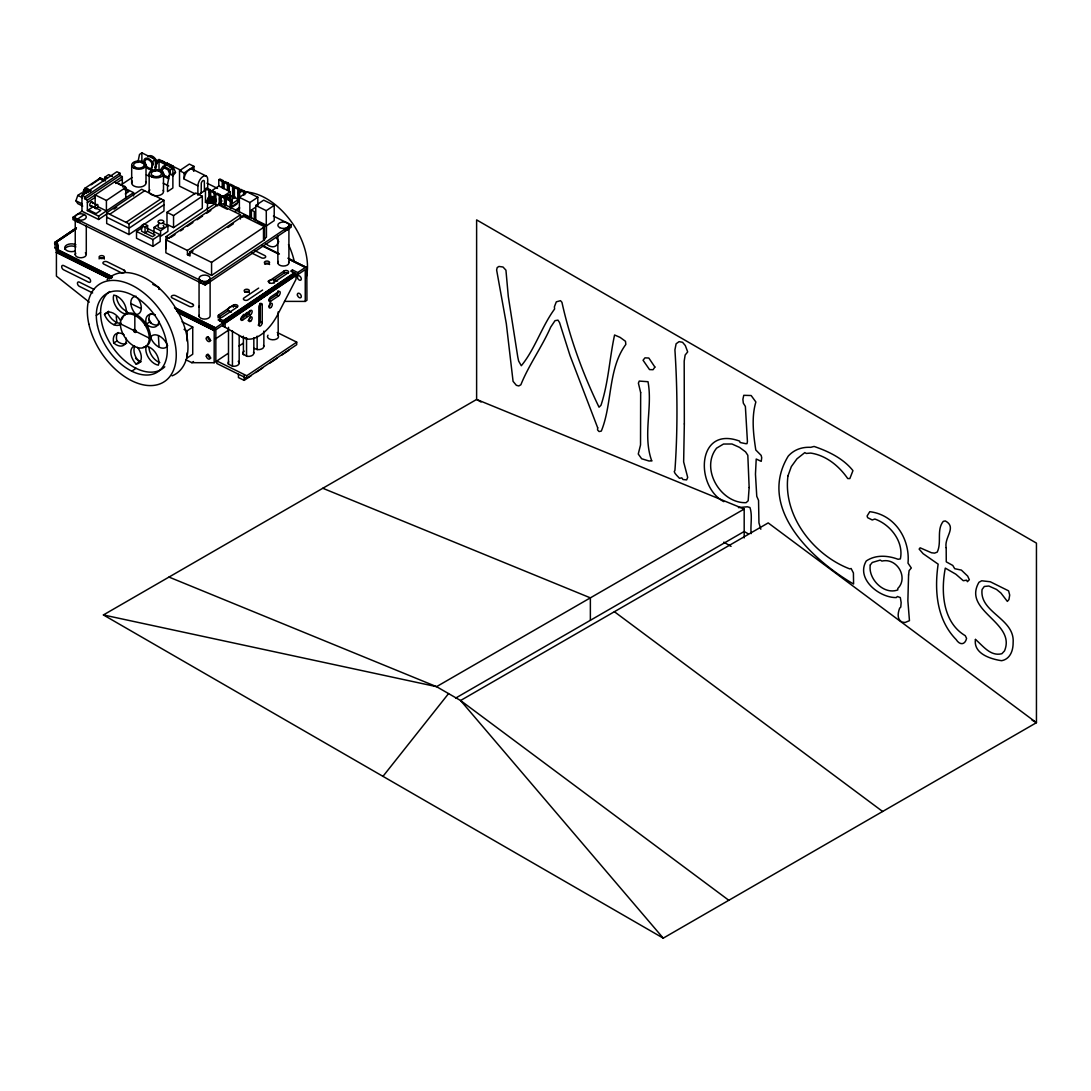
<?xml version="1.0" encoding="UTF-8"?>
<svg xmlns="http://www.w3.org/2000/svg" width="1091" height="1091" viewBox="0 0 1091 1091"><rect width="100%" height="100%" fill="white"/><g stroke="black" fill="none" stroke-linecap="round" stroke-linejoin="round"><path stroke-width="1.5" d="M57.605 252.171L55.109 247.889L55.123 242.666L75.538 228.837M57.932 250.344A16.229 9.369 0.1 0 0 58.259 248.625L58.028 246.893A16.229 9.369 0.1 0 0 56.664 244.425C53.473 244.602 54.577 241.043 56.527 242.175A16.229 9.369 0.1 0 1 56.418 250.685L56.418 276.132L89.285 302.166M75.238 254.817L75.238 219.468A5.537 3.205 0 0 0 75.538 220.287M86.284 254.339L86.284 225.714M125.124 188.457L133.579 192.643L98.626 216.168L87.362 210.59L87.362 200.144L122.315 176.619L120.024 175.487L85.071 198.998L87.362 200.144M95.149 205.34L95.149 194.894L106.413 200.471L125.779 187.434L114.514 181.856M273.405 216.073L291.215 224.896L291.202 227.16L205.19 285.051L72.947 219.577L72.947 217.314L81.975 211.245L98.626 219.482L98.626 216.168M106.413 200.471L106.413 210.918L97.972 206.731M122.315 185.47L122.315 176.619M125.779 197.88L125.779 187.434M163.977 200.321L129.024 223.846L129.024 234.538L106.686 223.478L106.686 212.786L141.625 189.261L163.977 200.321L163.977 211.013L129.024 234.538M133.579 195.957L133.579 192.643M134.834 329.591L134.834 315.394L136.075 314.563A12.615 7.814 56.1 0 0 141.162 309.776L141.325 307.976A12.615 7.814 56.1 0 0 137.561 297.925M142.539 227.419L136.525 231.469L136.525 238.247L152.945 246.389L160.172 241.534L160.172 234.742L146.726 228.087M141.571 225.592L141.571 231.237L152.563 236.692L155.113 234.974L147.612 231.251L145.048 232.969L145.048 227.31L147.612 225.592L144.121 223.873L141.571 225.592L145.048 227.31M141.871 162.736L141.871 152.849L155.44 159.559L155.44 171.11M147.612 231.251L147.612 225.592M152.945 246.389L152.945 239.597L160.172 234.742M154.008 233.079L154.008 227.433L158.891 224.132M159.027 171.232L159.027 161.332L172.883 168.191L172.883 187.993L167.509 191.607L167.509 184.393L170.51 169.787L172.883 168.191M167.905 225.755L160.582 230.678L160.582 236.338L167.905 231.401L167.905 225.755L162.654 223.15M166.064 248.666L166.064 236.638L214.313 204.167L217.736 205.858M166.978 212.336L166.978 224.351L173.551 227.61L202.299 208.258L202.299 196.244L195.725 192.984L166.978 212.336L173.551 215.595L202.299 196.244M173.551 227.61L173.551 215.595M197.894 195.234L197.894 185.852L184.134 179.033L184.134 172.964L193.953 166.364L189.343 164.086L179.524 170.687L179.524 186.152L195.071 193.843M187.093 352.939L187.093 358.025L192.725 354.234L192.739 327.082L182.074 321.804M187.093 341.06L187.093 330.887L192.739 327.082M199.053 316.131L199.067 280.782M201.18 193.025L201.276 183.22A2.455 1.296 -63.7 0 1 202.803 180.765A2.455 1.296 -63.7 0 1 204.331 181.161L204.44 190.83M205.19 285.051L205.19 282.787L291.215 224.896M207.74 203.403L205.449 202.271L205.463 188.729L206.581 187.966L210.018 189.67L210.018 195.93M208.886 198.317L208.886 190.42L210.018 189.67M210.113 280.292L210.113 315.64A5.537 3.205 0 0 1 204.29 319.077A5.537 3.205 0 0 1 199.135 315.299M210.658 197.621L210.658 191.307L214.081 192.998L215.213 192.234L211.79 190.543M185.756 359.689L191.811 362.689L214.15 362.73L214.218 330.328L215.623 327.818L223.396 322.568L218.145 319.963L219.837 318.831L223.873 320.986L225.019 322.963L225.087 327.082L223.123 326.114L223.123 322.568M214.081 197.73L214.081 192.998M215.2 198.507L215.213 192.234M215.854 204.931L215.854 193.871L216.986 193.121L220.396 194.812L220.396 204.863M227.951 353.484L216.85 360.957L216.85 363.494L246.743 378.304L296.697 344.688L296.697 342.138L277.25 332.51M218.077 317.836A2.591 1.5 0 0 1 218.65 317.14L218.65 315.013L233.31 305.153A2.591 1.5 0 0 1 236.965 304.989A2.591 1.5 0 0 1 237.252 307.103L222.591 316.963A2.591 1.5 0 0 1 218.936 317.126A2.591 1.5 0 0 1 218.65 315.013M209.295 192.411L218.786 186.016L218.786 179.756L219.918 178.992L223.355 180.697L223.355 188.579M219.264 205.04L219.277 195.562L220.396 194.812M219.837 318.831L219.837 320.945L225.087 323.55M221.05 205.913L221.05 196.448L222.169 195.684L225.592 197.376L225.592 205.763M222.223 187.72L222.223 181.447L223.355 180.697M223.396 322.568L223.396 324.695L215.854 329.768L215.841 361.585L214.15 362.73M223.996 188.593L223.996 182.333L225.128 181.57L228.537 183.261L228.537 191.157M224.46 206.035L224.46 198.139L225.592 197.376M226.232 205.326L226.232 199.026L227.364 198.262L231.442 200.28L231.442 208.176M227.419 190.284L227.419 184.024L228.537 183.261M228.496 364.23L228.496 327.3M229.192 191.17L229.192 184.897L230.324 184.147L233.733 185.838L233.733 198.467M230.31 207.808L230.31 201.03L231.442 200.28M218.786 186.016L230.228 191.675L230.228 195.466L238.411 199.517L238.411 202.094L230.283 207.576M232.628 197.035L231.756 203.362L232.628 197.035L229.083 195.275M232.438 366.194L232.451 330.928M232.601 196.653L232.601 186.588L233.733 185.838M233.31 307.267L233.31 305.153M234.388 197.526L234.388 187.475L235.506 186.711L238.929 188.402L238.929 199.448M238.452 374.281L238.452 377.541L244.193 380.377L251.203 375.659M239.174 362.826L239.174 335.973M239.365 212.609L239.365 197.348L247.289 192.016L257.803 197.226L257.803 205.708M240.415 219.018L240.415 214.777L218.855 204.112L165.873 239.775L165.873 252.785L211.572 275.409L264.567 239.747L264.567 226.737L243.007 216.059L190.025 251.735L190.025 255.976L187.434 254.694L187.434 250.453L240.415 214.777M243.007 216.059L243.007 217.054L240.415 215.773M244.193 380.377L244.193 375.509M246.743 378.304L246.743 375.754L296.697 342.138M257.803 197.226L249.894 202.558L249.88 217.818L243.879 214.845M251.38 218.568L251.38 210.086L255.335 207.413M254.298 220.014L254.298 211.531L251.38 210.086M255.771 220.737L255.771 205.463L263.695 200.144L274.209 205.353L274.209 220.614L266.286 225.946L266.286 210.672L274.209 205.353M258.144 325.091A2.591 1.377 -63.7 0 0 260.272 321.613L260.272 303.789A2.591 1.377 -63.7 0 0 260.204 303.284M262.235 322.581L262.235 304.771A2.591 1.377 -63.7 0 0 260.544 303.789A2.591 1.377 -63.7 0 0 258.853 307.048L258.853 324.859A2.591 1.377 -63.7 0 0 260.544 325.841A2.591 1.377 -63.7 0 0 262.235 322.581L260.272 321.613M269.382 282.992L269.382 280.864L284.042 271.004A2.591 1.5 0 0 1 287.697 270.841A2.591 1.5 0 0 1 287.983 272.955L273.323 282.814A2.591 1.5 0 0 1 269.668 282.978A2.591 1.5 0 0 1 269.382 280.864M274.196 283.115L274.196 279.76L284.042 273.118A2.591 1.5 0 0 1 288.16 273.255M277.864 263.081L277.864 236.161M267.991 335.21A5.537 3.205 0 0 0 272.682 339.792A5.537 3.205 0 0 0 278.219 335.537L278.137 311.931M284.042 273.118L284.042 271.004M288.91 262.604L288.91 227.255A5.537 3.205 0 0 1 285.228 230.515M292.443 272.082L292.443 269.954L297.693 272.559L305.466 267.35L306.816 267.731L306.939 300.27L305.248 301.416L284.492 301.375M292.443 269.954L290.751 271.1L297.693 274.687L297.693 272.559M305.248 301.416L305.248 269.6L297.693 274.687M83.557 194.703L83.543 190.966L85.248 188.075L99.676 178.365L100.945 178.338L101.504 179.579M210.781 203.226C207.767 191.484 221.514 199.203 213.018 203.131C200.021 204.072 212.881 190.229 215.841 201.235M209.717 203.035L212.09 196.816L214.682 197.785L215.895 200.58M208.763 202.667C208.79 200.239 211.149 195.48 214.027 197.362L215.663 199.953M208.013 202.19L209.063 199.271L211.586 197.239L214.109 197.28L215.759 199.68C214.341 205.844 202.149 199.844 210.358 196.68L213.222 198.535L214.872 202.408M158.386 335.578L159.068 335.851A12.615 7.814 56.1 0 1 167.619 345.738A12.615 7.814 56.1 0 1 159.068 347.17L158.386 335.578L157.322 335.155A12.615 7.814 56.1 0 0 150.531 337.283L149.29 338.115L136.102 331.582M112.496 276.746L57.891 249.716L56.923 250.971L56.432 252.512L109.523 278.805M207.495 201.603C207.522 197.948 213.386 195.316 215.322 198.848C214.818 202.108 207.958 202.04 207.904 198.617L208.817 197.512M213.018 196.748C209.104 195.548 215.009 198.112 211.068 197.962C209.636 194.812 215.35 200.853 214.027 202.844M137.848 162.545L139.512 154.445L141.871 152.849M150.735 172.514L153.067 161.154L155.44 159.559M154.99 171.042L156.668 162.927L159.027 161.332M82.739 206.063L77.802 203.622L75.92 200.785L77.802 195.425L81.58 192.875L84.048 194.103M103.55 181.174L104.954 177.137L108.732 174.601L112.441 176.442M207.331 200.321L209.854 196.816L211.218 196.748M215.486 201.862C215.854 198.453 208.899 194.389 208.299 199.148L209.145 198.712M57.373 251.489L56.418 252.798M208.736 197.594L210.863 196.53M165.641 165.723L167.428 163.268L172.828 165.941L175.515 172.296L172.814 175.978M382.968 776.356L448.565 693.59M209.936 196.898C208.054 200.73 215.513 197.553 213.591 197.771L214.3 198.03M85.562 188.552L85.33 188.729A2.387 1.268 -63.7 0 0 83.98 191.43M219.973 205.654L222.905 203.676L266.436 225.237L266.436 237.252L263.504 239.229L264.567 239.747M91.085 184.829L99.608 179.115M81.975 211.245L81.975 195.262L116.914 171.737L120.024 173.278L120.024 175.487M85.071 198.998L85.071 196.803L120.024 173.278M87.362 202.612L95.149 197.362M115.81 183.452L122.315 179.088M121.033 184.938L132.025 177.547M87.362 210.59L93.171 206.676L100.767 210.427L96.076 213.577L88.494 209.827M84.375 214.532L77.161 219.4L77.161 221.65M164.646 165.136L167.428 163.268M125.247 193.939L128.765 191.58L124.21 189.329M54.809 242.379L76.247 227.924M54.618 242.802L76.465 227.883M54.55 243.32L75.838 228.878M57.223 251.216L56.527 242.175L76.056 229.028M170.046 167.809L172.828 165.941M98.626 219.482L107.013 213.836M113.996 209.131L116.792 207.249M109.7 214.286L144.653 190.761M171.342 175.106L175.515 172.296M126.011 222.359L160.95 198.835M163.977 204.74L129.024 228.264L106.686 217.204M198.985 194.498L207.713 188.634L207.713 179.238A7.542 4.009 -63.7 0 0 202.803 176.606A7.542 4.009 -63.7 0 0 197.894 185.852M205.449 202.271L206.581 201.521M219.373 198.985L230.228 191.675M237.797 199.217L237.797 189.166L238.929 188.402M219.373 202.776L222.087 200.949M239.57 197.935L239.57 190.039L240.702 189.289L244.779 191.307L244.779 194.689M170.864 237.402L174.996 234.62M180.506 230.91L183.261 229.055M187.407 226.273L192.916 222.564M197.048 219.782L202.571 216.059M206.704 213.277L210.836 210.495M243.648 195.221L243.648 192.057L244.779 191.307M230.283 204.999L238.411 199.517M238.929 201.03L237.797 201.794L238.411 202.094M232.997 206.663L237.061 203.935M235.506 210.168L239.584 207.426M235.506 211.081L239.584 208.34M96.294 315.435L100.577 312.544M187.434 254.694L193.012 250.93M227.869 227.474L233.447 223.723M120.678 324.095A12.615 7.814 56.1 0 1 114.814 325.077L113.069 324.382A12.615 7.814 56.1 0 1 104.518 314.494L107.682 312.367A12.615 7.814 56.1 0 1 108.609 311.235M124.606 314.89L127.947 312.64M113.75 324.654L116.914 322.527L116.219 316.608M266.436 225.237L263.504 227.214L263.504 239.229M211.572 275.409L211.572 262.399L264.567 226.737M126.242 338.087A12.615 7.814 56.1 0 1 124.647 344.511L123.515 345.397A12.615 7.814 56.1 0 1 113.764 343.065L116.914 340.951A12.615 7.814 56.1 0 0 126.679 343.283M145.048 325.023L149.453 322.063A12.615 7.814 56.1 0 1 150.653 313.608M145.048 347.02A19.052 11.81 56.1 0 0 138.571 317.781A19.052 11.81 56.1 0 0 120.869 328.064A19.052 11.81 56.1 0 0 145.048 347.02L146.289 346.174A12.615 7.814 56.1 0 1 154.704 351.629L156.054 353.511A12.615 7.814 56.1 0 1 158.372 365.158A12.615 7.814 56.1 0 1 148.621 357.834L147.49 355.816A12.615 7.814 56.1 0 1 146.289 346.174M134.575 345.942A12.615 7.814 56.1 0 0 130.975 350.456L130.811 352.257A12.615 7.814 56.1 0 0 136.061 364.053L139.225 361.926A12.615 7.814 56.1 0 0 140.712 361.666M131.779 371.185L136.061 368.294M258.676 288.079L244.016 297.938A2.591 1.5 0 0 0 244.302 300.052A2.591 1.5 0 0 0 247.957 299.889L262.617 290.029M218.65 317.14L228.51 310.499A5.537 3.205 0 0 1 230.515 306.707A5.537 3.205 0 0 1 237.252 306.912M223.382 320.604L294.284 272.873L295.934 275.232L296.002 279.351L277.96 314.113A37.421 19.897 -63.7 0 1 243.129 337.569L241.152 336.587A37.421 19.897 -63.7 0 0 246.239 338.155M223.628 320.781L294.543 273.05M223.873 320.986L294.788 273.255M224.105 321.231L295.02 273.5M224.323 321.49L295.238 273.759M224.514 321.763L295.429 274.032M224.691 322.063L295.593 274.332M224.828 322.363L295.743 274.632M224.937 322.663L295.852 274.932M225.019 322.963L295.934 275.232M225.073 323.263L295.988 275.532M250.18 310.58A2.591 1.377 -63.7 0 1 248.489 313.84L240.593 319.158L242.57 320.127L250.453 314.822A2.591 1.377 -63.7 0 0 252.144 311.562A2.591 1.377 -63.7 0 0 250.453 310.58L242.57 315.885A2.591 1.377 -63.7 0 0 240.879 319.145A2.591 1.377 -63.7 0 0 242.57 320.127M278.028 290.779A2.591 1.377 -63.7 0 1 276.555 294.952L268.672 300.257L270.636 301.239L278.532 295.92A2.591 1.377 -63.7 0 0 280.223 292.661A2.591 1.377 -63.7 0 0 278.532 291.679L270.636 296.997A2.591 1.377 -63.7 0 0 268.945 300.257A2.591 1.377 -63.7 0 0 270.636 301.239M215.554 338.865L228.237 330.328M191.811 362.689L193.502 361.544M239.052 346.011L243.211 343.215M255.826 372.549L262.849 367.831M270.077 362.962L277.087 358.243M281.71 355.12L288.733 350.402M56.418 250.685L57.891 249.716M133.934 331.473L135.734 330.437M481.049 402.02L476.617 399.456L476.617 219.891L1036.45 543.113L1036.45 722.678L663.233 938.151L103.4 614.942L476.617 399.456L744.185 509.047L744.185 537.904M744.185 509.047L436.55 686.662L103.4 614.942M455.602 698.117L744.185 531.494L748.426 533.935M158.686 324.6L157.854 324.927A12.615 7.814 56.1 0 1 149.453 322.063M209.227 197.866L210.195 197.58M224.678 196.162L227.61 195.575M228.824 200.28L231.756 199.694M210.563 196.612L211.79 196.721M210.345 196.966L211.504 196.721L211.913 203.267M738.443 507.601L747.362 506.783L749.967 507.506C752.708 516.111 750.199 525.139 751.167 533.635M253.767 348.261L257.312 349.597A5.537 3.205 0 0 0 263.558 345.397M130.879 303.543L141.271 308.685M231.251 312.231L228.414 310.403M322.8 488.263L590.367 597.854L590.367 620.302M168.982 577.071L436.55 686.662L460.566 700.517L728.815 900.293M218.786 179.756L222.223 181.447M223.996 182.333L227.419 184.024M229.192 184.897L232.601 186.588M234.388 187.475L237.797 189.166M239.57 190.039L243.648 192.057M192.452 169.228L206.213 176.033M239.365 197.348L249.894 202.558M255.771 205.463L266.286 210.672M181.297 170.469L158.972 159.409L155.358 161.836L156.436 161.277A5.537 3.205 0 0 1 163.173 161.495A5.537 3.205 0 0 1 164.564 165.314M206.963 183.179L217.532 188.416M232.642 195.889L235.656 197.389M179.524 170.687L184.134 172.964M205.463 188.729L208.886 190.42M215.854 193.871L219.277 195.562M226.232 199.026L230.31 201.03M221.05 196.448L224.46 198.139M257.271 221.487L264.786 225.196M163.255 176.115L168.655 178.788M221.432 206.376L227.269 209.267M146.399 174.874L149.412 176.374M163.186 183.193L168.723 185.934M262.113 245.407L279.419 254.039M287.888 258.185L306.707 267.554M261.908 245.42L278.6 253.685M288.61 258.717L306.816 267.731M262.904 246.171L278.164 253.821M288.788 259.085L306.885 267.95M291.761 260.681L306.926 268.195M254.83 250.63L264.799 255.567A2.591 1.486 0.1 0 1 265.072 257.667A2.591 1.486 0.1 0 1 261.417 257.817L251.448 252.88M104.954 177.137L107.436 178.365M100.495 178.174L105.309 180.561M100.236 178.188L105.459 180.765M99.963 178.242L104.177 180.329M99.676 178.365L103.863 180.438M99.39 178.529L103.577 180.601M85.534 187.857L91.126 190.625M85.248 188.075L89.435 190.148M84.962 188.348L90.553 191.102M84.689 188.648L90.28 191.416M84.443 188.988L90.021 191.757M84.198 189.357L88.385 191.43M83.993 189.739L88.18 191.811M83.802 190.148L87.989 192.221M83.652 190.557L87.839 192.63M83.543 190.966L86.325 192.343M83.462 191.361L86.257 192.752M83.421 191.757L86.216 193.134M83.421 192.111L86.216 193.502M154.008 227.433L160.582 230.678M166.064 236.638L169.473 238.329M81.975 195.262L85.071 196.803M77.802 195.425L82.739 197.866M91.262 202.094L96.513 204.699M165.873 239.775L187.434 250.453M190.025 251.735L211.572 262.399M276.555 294.952L278.532 295.92M106.686 212.786L129.024 223.846M91.249 205.858L96.513 208.463M75.92 200.785L82.098 203.853M136.525 231.469L152.945 239.597M260.272 303.789L262.235 304.771M72.947 217.314L205.19 282.787M248.489 313.84L250.453 314.822M152.767 284.369L158.468 287.192A2.591 1.5 0 0 1 158.754 289.306M55.109 247.889L57.087 248.857L57.087 243.907L55.123 242.938M174.683 307.539L215.623 327.818M57.673 249.907L112.278 276.95M174.465 307.744L215.404 328.023M57.468 250.139L112.073 277.182M175.774 308.726L215.2 328.255M57.264 250.398L111.868 277.441M175.569 308.985L215.009 328.5M57.087 250.671L111.691 277.714M176.906 310.008L214.818 328.786M56.923 250.971L111.514 278.014M176.742 310.308L214.654 329.073M56.773 251.271L109.85 277.564M176.592 310.608L214.504 329.387M56.65 251.585L109.727 277.878M176.469 310.921L214.381 329.7M56.555 251.912L109.632 278.191M177.888 311.985L214.286 330.014M56.487 252.212L109.564 278.505M177.819 312.299L214.218 330.328M177.765 312.599L214.177 330.628M152.072 313.54L155.127 315.054M184.052 329.373L187.093 330.887M94.112 289.429L79.425 282.146A2.591 1.609 56.1 0 0 77.447 283.292A2.591 1.609 56.1 0 0 79.425 286.387L92.653 292.947M216.85 360.957L246.743 375.754M120.365 323.795L133.566 330.328M723.783 542.159L731.065 546.359M1032.031 720.128L1036.45 722.678L768.2 522.916L460.566 700.517L663.233 938.151M223.123 326.114L243.129 337.569M158.386 346.761L157.322 346.12A12.615 7.814 56.1 0 1 150.531 337.283M277.564 281.055L274.018 279.719A5.537 3.205 0 0 0 267.991 281.478M723.851 501.669C694.735 486.341 696.726 425.19 739.657 441.132L740.066 442.482L745.712 443.682L746.994 443.655L747.43 441.582L745.371 406.425L743.312 403.125L742.889 399.32L743.762 395.31L751.153 395.528L755.872 401.979C751.29 417.389 753.417 434.354 755.79 449.983L761.15 455.383L761.709 457.715L761.232 461.357L756.213 459.025L755.463 474.121L756.759 496.282L758.545 500.401L758.954 522.916L760.836 529.217M614.383 611.71L882.633 811.486M277.564 334.787L278.219 335.537M244.098 351.125A5.537 3.205 0 0 0 243.075 354.275L247.289 356.362A5.537 3.205 0 0 0 253.535 352.148M133.934 329.55L135.734 332.36A1.677 1.036 56.1 0 0 135.161 329.796A1.677 1.036 56.1 0 0 133.607 330.696A1.677 1.036 56.1 0 0 135.734 332.36M170.81 173.824L168.655 168.75L163.255 166.077L160.568 169.76L161.645 172.31M213.018 203.131L211.586 197.239L208.572 197.948L209.063 199.271L211.818 200.035L214.641 198.139L211.586 197.239L207.849 199.176L207.263 209.445M287.601 227.31L287.601 229.574M263.858 331.105L263.858 346.215M257.135 336.137L257.135 349.57M253.835 337.855L253.835 352.966M246.552 312.558L246.552 315.926M246.552 337.746L246.552 356.225M243.416 314.372L243.416 317.726M243.416 336.205L243.429 354.67M208.79 280.36L208.79 282.624M200.976 280.701A5.537 3.205 0 0 0 210.031 278.86A5.537 3.205 0 0 0 202.749 275.259A5.537 3.205 0 0 0 200.976 280.701L200.976 282.964M193.953 166.364L193.953 170.905M163.5 173.414L163.5 191.307M149.167 174.055L149.167 191.948M146.017 164.768L146.017 182.647M131.684 165.396L131.684 183.288M250.18 317.086A2.591 1.377 -63.7 0 1 248.052 320.563M270.132 302.602A2.591 1.377 -63.7 0 1 269.109 306.394M199.121 307.048A2.591 1.5 0 0 1 199.012 306.271M244.779 291.87A2.591 1.5 0 0 1 247.548 291.433A2.591 1.5 0 0 1 249.334 292.743M264.608 264.008A2.591 1.5 0 0 1 267.431 263.19A2.591 1.5 0 0 1 269.545 264.554M99.117 258.935A2.591 1.5 0 0 1 99.322 258.567L99.69 258.24A2.591 1.5 0 0 1 102.472 257.79A2.591 1.5 0 0 1 104.259 259.099M288.61 261.785A5.537 3.205 0 0 1 283.087 266.04A5.537 3.205 0 0 1 278.396 261.458M85.343 252.771A5.537 3.205 0 0 1 81.184 257.762A5.537 3.205 0 0 1 75.77 253.194M75.32 250.971A6.751 3.9 0 0 1 66.292 250.221A6.751 3.9 0 0 1 66.783 244.957A6.751 3.9 0 0 1 75.906 244.793M64.874 249.143A6.751 3.9 0 0 1 75.906 246.907M210.031 281.123A5.537 3.205 0 0 1 205.722 283.66A5.537 3.205 0 0 1 200.008 282.337M79.738 222.373A5.537 3.205 0 0 1 76.193 221.037M210.918 340.487A2.591 1.609 56.1 0 1 208.736 339.246A2.591 1.609 56.1 0 1 208.026 336.669M210.918 358.012A2.591 1.609 56.1 0 1 208.736 356.771A2.591 1.609 56.1 0 1 208.026 354.193M148.717 319.322A8.66 5.373 56.1 0 1 151.117 323.1M164.782 366.781A46.749 28.98 56.1 0 1 113.737 348.738A46.749 28.98 56.1 0 1 109.714 291.502M159.818 362.607A12.615 7.814 56.1 0 1 151.772 355.707L150.653 353.689A12.615 7.814 56.1 0 1 148.976 347.552M139.225 361.926A12.615 7.814 56.1 0 1 133.961 350.143L134.125 348.329A12.615 7.814 56.1 0 1 134.602 346.747M107.109 279.678A58.532 36.289 56 0 1 173.551 304.744A58.532 36.289 56 0 1 172.078 375.863M237.606 192.821A58.532 36.262 56.1 0 1 240.866 192.193M243.798 191.989A58.532 36.262 56.1 0 1 291.392 221.814A58.532 36.262 56.1 0 1 305.985 278.205M288.474 244.629A58.532 36.262 56.1 0 1 294.256 261.363M276.459 237.92A46.749 28.98 56 0 1 278.805 241.847M140.862 361.871A46.749 28.98 56.1 0 1 135.598 358.407M122.11 319.172A19.052 11.81 56.1 0 1 144.871 322.145A19.052 11.81 56.1 0 1 143.303 347.17M136.075 314.563A12.615 7.814 56.1 0 1 130.975 304.73L130.811 302.766A12.615 7.814 56.1 0 1 136.075 296.179M154.908 314.944A12.615 7.814 56.1 0 0 148.621 314.835L147.49 315.735A12.615 7.814 56.1 0 0 146.289 324.191A12.615 7.814 56.1 0 0 154.704 327.055L156.054 326.523A12.615 7.814 56.1 0 0 158.85 321.136M104.518 314.494A12.615 7.814 56.1 0 1 113.069 313.076L114.814 314.113A12.615 7.814 56.1 0 1 120.678 320.89M136.061 364.053A12.615 7.814 56.1 0 0 141.325 357.466L141.162 355.502A12.615 7.814 56.1 0 0 137.561 347.415M113.764 343.065A12.615 7.814 56.1 0 1 116.082 333.723L117.433 333.178A12.615 7.814 56.1 0 1 124.129 334.787M265.795 243.729A12.451 7.719 56.1 0 0 274.155 246.634L275.505 246.089A12.451 7.719 56.1 0 0 278.26 240.729M116.914 340.951A12.615 7.814 56.1 0 1 118.114 332.496M121.237 323.222A12.615 7.814 56.1 0 1 117.978 322.95L116.219 322.254A12.615 7.814 56.1 0 1 107.682 312.367M127.292 311.508A12.615 7.814 56.1 0 1 120.596 306.476L119.246 304.607A12.615 7.814 56.1 0 1 116.451 296.452M145.621 181.597A7.187 4.146 0 0 1 138.462 187.106A7.187 4.146 0 0 1 132.366 181.174M163.105 190.243A7.187 4.146 0 0 1 155.945 195.766A7.187 4.146 0 0 1 149.849 189.834M207.495 210.086A4.323 2.496 0 0 1 207.685 208.176M163.145 225.455A2.946 1.705 0 0 1 163.105 227.746A2.946 1.705 0 0 1 159.15 227.924A2.946 1.705 0 0 1 158.495 225.66M91.644 205.531A2.305 1.227 -63.7 0 1 89.762 205.149A2.305 1.227 -63.7 0 1 91.385 202.012A2.305 1.227 -63.7 0 1 92.708 203.485M118.414 183.82A2.305 1.227 -63.7 0 1 119.915 184.693M122.915 187.175A2.305 1.227 -63.7 0 1 124.729 186.261A2.305 1.227 -63.7 0 1 124.974 188.361M238.22 361.271A5.537 3.205 0 0 1 238.288 364.83A5.537 3.205 0 0 1 232.628 366.221L228.414 364.135A5.537 3.205 0 0 1 228.646 361.694M184.134 179.033A7.542 4.009 -63.7 0 1 188.416 170.264A7.542 4.009 -63.7 0 1 193.748 171.014M229.683 196.939A2.25 1.296 0 0 1 230.351 198.33A2.25 1.296 0 0 1 228.387 199.23M227.242 199.094A2.25 1.296 0 0 1 226.505 197.089M152.099 169.269A6.41 3.969 56.1 0 1 145.212 165.859M143.957 162.9A6.41 3.969 56.1 0 1 147.394 158.195A6.41 3.969 56.1 0 1 153.354 164.836M156.531 166.105A6.41 3.969 56.1 0 1 154.758 167.141M148.103 156.695A6.41 3.969 56.1 0 1 153.586 156.968A6.41 3.969 56.1 0 1 157.186 163.814M152.317 157.295A5.019 3.109 56.1 0 1 155.017 159.832M155.618 160.991A5.019 3.109 56.1 0 1 155.999 162.164M684.33 423.949L683.648 461.916L687.698 477.422L686.634 479.89L682.952 479.522L681.793 477.885L679.461 478.294C678.479 476.917 672.138 471.68 674.92 470.426C677.784 430.55 677.484 389.664 674.92 349.856L676.12 343.774L679.079 341.633L682.543 342.288L685.312 345.547L687.698 351.916L685.148 355.011L684.193 361.08L684.33 423.949M908.571 574.93L907.876 600.814L909.458 620.67L905.148 622.47L902.107 622.143C896.761 619.306 897.825 613.074 899.639 608.192L900.771 607.101L901.152 602.559L900.32 597.568L897.375 596.491L896.338 597.568C879.169 597.895 855.63 578.68 866.268 560.965C875.732 554.528 887.774 555.414 898.057 559.274L900.361 558.892C903.989 541.832 890.57 524.621 874.859 519.03L872.241 519.971L867.659 517.68L867.1 515.988L869.786 511.693C894.797 514.666 910.221 539.022 908.012 563.161L911.312 567.988L909.117 570.607L908.571 574.93M640.662 392.624L640.526 444.951L638.262 454.033L641.644 458.752L649.022 461.002L651.995 460.852L651.518 460.252C642.585 434.818 652.827 407.011 647.999 381.714L639.258 381.073L638.399 383.159L640.662 392.624M946.183 547.696L946.265 561.851L952.784 565.452L954.707 568.697L961.362 570.088L967.676 576.103L969.326 579.716L967.403 581.68L966.585 580.18L963.285 580.712L955.866 574.221L945.297 568.111C940.81 591.486 942.515 622.197 965.276 635.698L966.585 638.426C964.88 645.34 959.63 645.095 956.18 639.599C936.637 619.606 934.278 590.586 938.151 564.142L923.122 553.683L919.14 549.087L920.136 547.818L931.496 552.769L934.592 553.123L937.224 552.114C941.942 542.391 936.31 529.858 943.279 521.348L945.297 520.939C957.298 527.308 943.988 537.222 946.183 547.696M975.436 639.421C973.295 653.686 990.56 659.032 1001.565 660.696A36.085 20.824 60 0 0 1013.13 642.544C1014.916 618.42 979.186 612.556 982.077 589.508L984.3 586.467L988.828 586.017L996.519 589.44L1000.924 593.027L1007.361 601.4L1008.943 599.586L1009.693 595.059L1008.602 590.858L990.273 581.762L981.723 580.78L978.968 582.28C962.057 611.178 1016.457 622.306 1004.511 650.891L1001.865 653.714C990.437 656.646 983.032 645.831 975.436 639.421M597.691 427.822L597.541 429.881L599.054 431.559L601.291 431.109C612.433 404.038 607.796 368.758 625.839 344.429L625.484 341.292L620.07 337.364L614.574 334.992C609.514 358.298 608.505 382.505 600.991 405.266L599.041 407.202C582.962 374.008 569.734 337.924 561.947 302.316L560.501 300.68L556.315 301.839L554.392 306.83L554.596 309.012C541.695 326.564 534.876 349.365 521.307 365.73L518.634 361.039L517.761 356.948L508.297 296.479L505.938 270.173L503.006 267.009L498.955 266.449L497.21 267.554L496.623 269.982L506.319 323.7L513.07 381.345L516.357 385.314L518.784 385.941L520.857 384.782C528.767 364.967 541.995 346.979 550.682 327.123L555.019 320.659L557.965 320.14L559.547 322.568L569.993 355.502L597.691 427.822M749.149 487.527L748.181 500.769L746.094 502.665C720.674 503.619 700.054 468.762 716.582 448.156L723.51 444.037L731.979 443.996L739.493 447.378L745.548 451.838L747.826 455.288L749.149 487.527M787.961 475.881C782.752 515.879 813.586 555.142 849.807 568.916L851.103 568.506L853.421 572.952L853.585 584.04C812.277 559.956 756.595 508.038 788.248 456.106A76.943 44.431 60 0 1 810.668 447.337L814.091 446.451C828.56 451.374 843.343 458.52 852.957 470.63L849.848 478.554L847.734 478.567C838.979 465.912 826.064 455.37 810.722 453.079L806.263 453.433L804.831 452.601L796.948 458.834L791.33 466.593L787.961 475.881M870.304 564.933C867.836 578.653 883.833 595.263 897.784 589.917L897.784 588.485C908.735 577.603 896.938 557.446 881.923 561.088L880.205 560.106L872.282 562.465L870.304 564.933M654.873 367.053L653.086 369.713L649.527 369.59L643.063 360.248L644.958 357.848L648.831 358.025L654.873 367.053M163.977 167.782L162.013 170.482L163.977 175.133L167.932 177.083L169.896 174.383L167.932 169.732L163.977 167.782M124.292 270.268L107.204 261.813A2.591 1.5 0.1 0 0 103.55 261.963A2.591 1.5 0.1 0 0 103.822 264.077L120.91 272.545A2.591 1.5 0 0 0 124.579 272.382A2.591 1.5 0 0 0 124.292 270.268M192.643 304.116L175.556 295.647A2.591 1.5 0 0 0 171.901 295.811A2.591 1.5 0 0 0 172.173 297.925L189.261 306.38A2.591 1.5 0 0 0 192.93 306.23A2.591 1.5 0 0 0 192.643 304.116M88.63 277.946L63.646 265.577A2.591 1.609 56.1 0 0 61.682 266.722A2.591 1.609 56.1 0 0 63.646 269.818L88.63 282.187A2.591 1.609 56.1 0 0 90.594 281.042A2.591 1.609 56.1 0 0 88.63 277.946M117.446 308.603L116.082 306.721A12.615 7.814 56.1 0 1 113.764 295.075A12.615 7.814 56.1 0 1 123.528 302.412L124.647 304.416A12.615 7.814 56.1 0 1 125.847 314.058A12.615 7.814 56.1 0 1 117.446 308.603M271.073 307.376A2.591 1.377 -63.7 0 0 271.836 303.312A2.591 1.377 -63.7 0 0 269 306.176A2.591 1.377 -63.7 0 0 271.073 307.376M250.889 320.959A2.591 1.377 -63.7 0 0 251.653 316.895A2.591 1.377 -63.7 0 0 248.83 319.758A2.591 1.377 -63.7 0 0 250.889 320.959M245.052 291.87A2.591 1.5 0 0 0 249.294 291.011A2.591 1.5 0 0 0 245.884 289.32A2.591 1.5 0 0 0 245.052 291.87M265.263 263.681A2.591 1.5 0 0 0 269.504 262.822A2.591 1.5 0 0 0 266.095 261.131A2.591 1.5 0 0 0 265.263 263.681M99.977 258.226A2.591 1.5 0 0 0 104.218 257.367A2.591 1.5 0 0 0 100.808 255.676A2.591 1.5 0 0 0 99.977 258.226M77.161 219.4A5.537 3.205 0 0 0 86.216 217.559A5.537 3.205 0 0 0 78.92 213.945A5.537 3.205 0 0 0 77.161 219.4M279.787 227.664A5.537 3.205 0 0 0 288.842 225.823A5.537 3.205 0 0 0 281.546 222.209A5.537 3.205 0 0 0 279.787 227.664M206.335 338.906A2.591 1.609 56.1 0 0 209.636 341.483A2.591 1.609 56.1 0 0 208.749 337.501A2.591 1.609 56.1 0 0 206.335 338.906M206.335 356.43A2.591 1.609 56.1 0 0 209.636 359.021A2.591 1.609 56.1 0 0 208.749 355.025A2.591 1.609 56.1 0 0 206.335 356.43M297.42 295.115A2.591 1.609 56.1 0 0 300.721 297.707A2.591 1.609 56.1 0 0 299.834 293.724A2.591 1.609 56.1 0 0 297.42 295.115M297.434 277.591A2.591 1.609 56.1 0 0 300.721 280.169A2.591 1.609 56.1 0 0 299.848 276.187A2.591 1.609 56.1 0 0 297.434 277.591M88.848 324.109A58.532 36.289 56 0 0 163.2 382.355A58.532 36.289 56 0 0 143.316 292.552A58.532 36.289 56 0 0 88.848 324.109M97.522 325.909A46.749 28.98 56.1 0 0 156.886 372.426A46.749 28.98 56.1 0 0 140.971 300.666A46.749 28.98 56.1 0 0 97.522 325.909M159.354 223.205A2.946 1.705 0 0 0 163.895 221.868A2.946 1.705 0 0 0 159.627 220.259A2.946 1.705 0 0 0 159.354 223.205M151.649 176.892A7.187 4.146 0 0 0 163.391 174.505A7.187 4.146 0 0 0 153.94 169.828A7.187 4.146 0 0 0 151.649 176.892M153.013 175.965A5.087 2.932 0 0 0 161.332 174.274A5.087 2.932 0 0 0 154.636 170.96A5.087 2.932 0 0 0 153.013 175.965M134.166 168.232A7.187 4.146 0 0 0 145.908 165.846A7.187 4.146 0 0 0 136.457 161.168A7.187 4.146 0 0 0 134.166 168.232M135.42 167.387A5.264 3.041 0 0 0 144.026 165.641A5.264 3.041 0 0 0 137.098 162.218A5.264 3.041 0 0 0 135.42 167.387M96.894 208.136A2.305 1.227 -63.7 0 0 97.576 204.535A2.305 1.227 -63.7 0 0 95.067 207.072A2.305 1.227 -63.7 0 0 96.894 208.136M226.751 196.939A2.25 1.296 0 0 0 230.433 196.189A2.25 1.296 0 0 0 227.474 194.716A2.25 1.296 0 0 0 226.751 196.939M144.98 163.105A5.019 3.109 56.1 0 0 151.349 168.096A5.019 3.109 56.1 0 0 149.644 160.391A5.019 3.109 56.1 0 0 144.98 163.105"/></g></svg>
